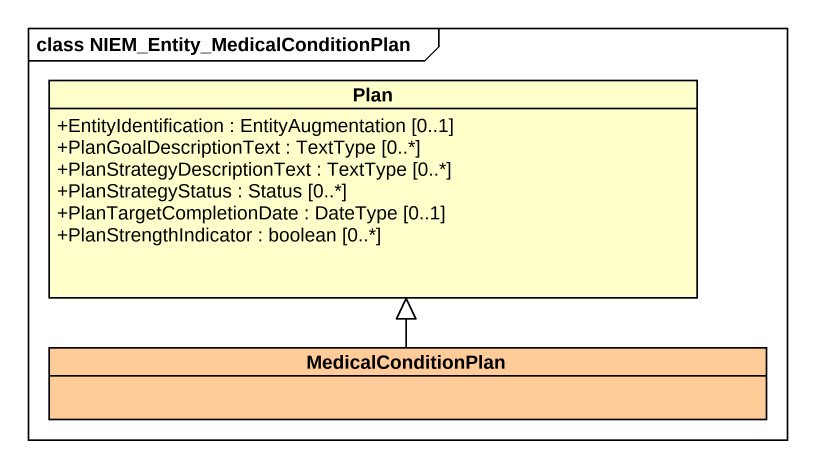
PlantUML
@startuml
mainframe class NIEM_Entity_MedicalConditionPlan
hide circle
hide empty members
skinparam classAttributeIconSize 0
class Plan {
  +EntityIdentification : EntityAugmentation [0..1]
  +PlanGoalDescriptionText : TextType [0..*]
  +PlanStrategyDescriptionText : TextType [0..*]
  +PlanStrategyStatus : Status [0..*]
  +PlanTargetCompletionDate : DateType [0..1]
  +PlanStrengthIndicator : boolean [0..*]
}
class MedicalConditionPlan #FFCC99
MedicalConditionPlan -up-|> Plan
@enduml
